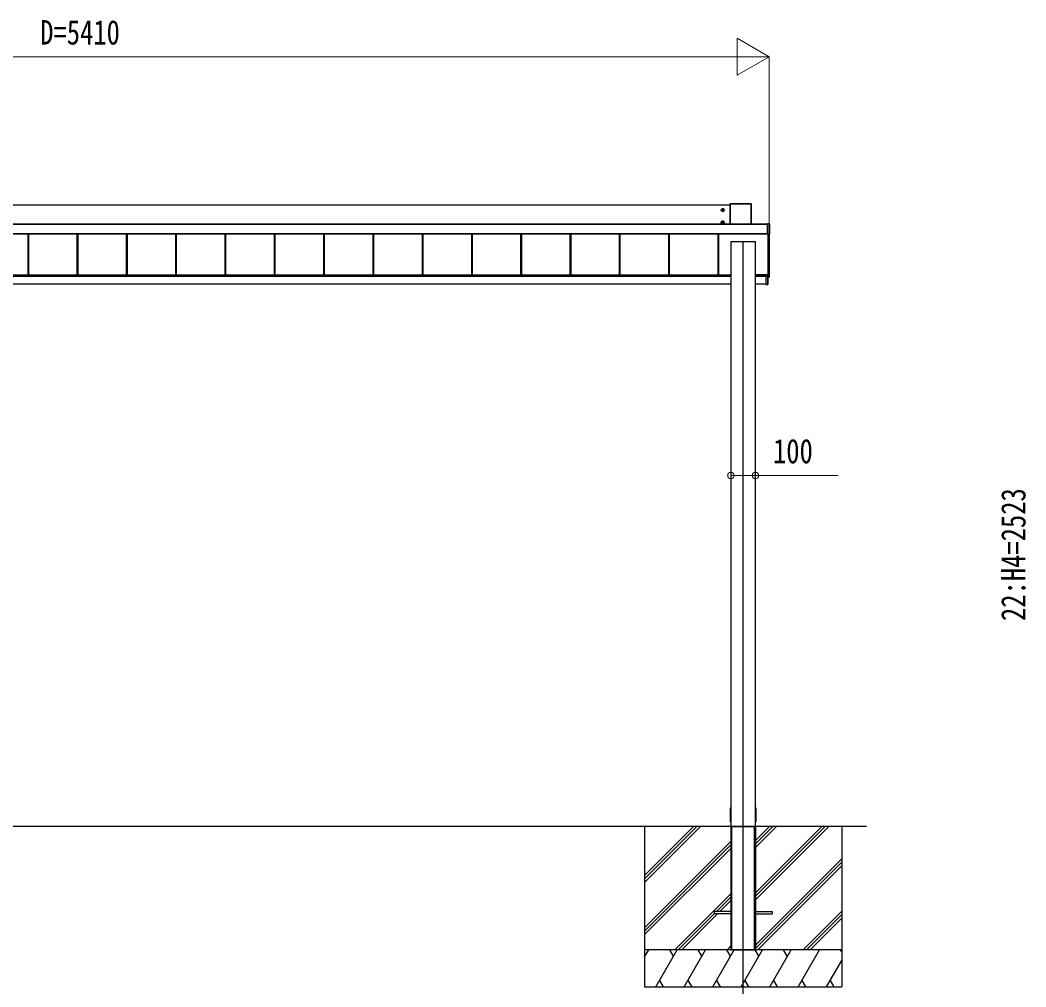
# Model space of a CAD drawing. Units: millimetres, scale not verified. Extents: x -12615 to 12615, y -8910 to 8910.
# Drawn here: x -8049 to -3968, y -5376 to -1455 of the extents above; entities that cross this region are included whole.
import ezdxf
from ezdxf.enums import TextEntityAlignment as Align

# ---------------------------------------------------------------- set-up
doc = ezdxf.new("R2010")
doc.units = ezdxf.units.MM
doc.header["$LTSCALE"] = 30
for name, color, linetype in [('0-3_YKK_11', 7, 'Continuous'), ('0-4_YKK_11E', 7, 'Continuous'), ('0-5_YKK_12', 2, 'Continuous'), ('0-6_YKK_A1', 4, 'Continuous')]:
    doc.layers.add(name, color=color, linetype=linetype)
doc.layers.add('0-7_YKK_D', color=6, linetype='Continuous', lineweight=18)
doc.styles.add('ＭＳ ゴシック', font='')
doc.styles.get('ＭＳ ゴシック').set_extended_font_data('MS Gothic')

msp = doc.modelspace()

# ---------------------------------------------------------------- linework, layer by layer
at = {"layer": '0-3_YKK_11'}
for p, q in [((-5167.94, -2282.31), (-5167.94, -2200.15)), ((-5082.44, -2199.65), (-5167.44, -2199.65)), ((-5081.94, -2200.15), (-5081.94, -2282.31)), ((-10261.94, -2203.87), (-5167.94, -2203.87)), ((-5190.69, -2225.61), (-5205.19, -2225.61)), ((-5197.94, -2219.84), (-5202.94, -2222.72)), ((-5202.94, -2222.72), (-5202.94, -2228.5)), ((-5202.94, -2228.5), (-5197.94, -2231.38)), ((-5200.22, -2224.85), (-5200.94, -2224.85)), ((-5200.94, -2224.85), (-5200.94, -2226.37)), ((-5200.94, -2226.37), (-5200.22, -2226.37)), ((-5198.7, -2222.61), (-5198.7, -2223.33)), ((-5197.18, -2222.61), (-5198.7, -2222.61)), ((-5198.7, -2227.89), (-5198.7, -2228.61)), ((-5198.7, -2228.61), (-5197.18, -2228.61)), ((-5197.94, -2218.36), (-5197.94, -2232.86)), ((-5192.94, -2222.72), (-5197.94, -2219.84)), ((-5197.94, -2231.38), (-5192.94, -2228.5)), ((-5197.18, -2223.33), (-5197.18, -2222.61)), ((-5197.18, -2228.61), (-5197.18, -2227.89)), ((-5194.94, -2224.85), (-5195.66, -2224.85)), ((-5195.66, -2226.37), (-5194.94, -2226.37)), ((-5194.94, -2226.37), (-5194.94, -2224.85)), ((-5192.94, -2228.5), (-5192.94, -2222.72)), ((-5016.44, -2282.31), (-10413.44, -2282.31)), ((-5190.69, -2275.58), (-5205.19, -2275.58)), ((-5197.94, -2269.81), (-5202.94, -2272.69)), ((-5202.94, -2272.69), (-5202.94, -2278.47)), ((-5202.94, -2278.47), (-5197.94, -2281.35)), ((-5200.22, -2274.82), (-5200.94, -2274.82)), ((-5200.94, -2274.82), (-5200.94, -2276.34)), ((-5200.94, -2276.34), (-5200.22, -2276.34)), ((-5198.7, -2272.58), (-5198.7, -2273.3)), ((-5197.18, -2272.58), (-5198.7, -2272.58)), ((-5198.7, -2277.86), (-5198.7, -2278.58)), ((-5198.7, -2278.58), (-5197.18, -2278.58)), ((-5197.94, -2268.33), (-5197.94, -2282.83)), ((-5192.94, -2272.69), (-5197.94, -2269.81)), ((-5197.94, -2281.35), (-5192.94, -2278.47)), ((-5197.18, -2273.3), (-5197.18, -2272.58)), ((-5197.18, -2278.58), (-5197.18, -2277.86)), ((-5194.94, -2274.82), (-5195.66, -2274.82)), ((-5195.66, -2276.34), (-5194.94, -2276.34)), ((-5194.94, -2276.34), (-5194.94, -2274.82)), ((-5192.94, -2278.47), (-5192.94, -2272.69)), ((-5014.64, -2281.03), (-5008.94, -2281.03)), ((-5008.44, -2281.53), (-5008.44, -2323.51)), ((-10413.44, -2322.42), (-5016.44, -2322.42)), ((-8016.44, -2488.65), (-8016.44, -2322.42)), ((-8013.84, -2488.65), (-8013.84, -2322.42)), ((-8013.44, -2488.65), (-8013.44, -2322.42)), ((-7816.44, -2488.65), (-7816.44, -2322.42)), ((-7813.84, -2488.65), (-7813.84, -2322.42)), ((-7813.44, -2488.65), (-7813.44, -2322.42)), ((-7616.44, -2488.65), (-7616.44, -2322.42)), ((-7613.84, -2488.65), (-7613.84, -2322.42)), ((-7613.44, -2488.65), (-7613.44, -2322.42)), ((-7416.44, -2488.65), (-7416.44, -2322.42)), ((-7413.84, -2488.65), (-7413.84, -2322.42)), ((-7413.44, -2488.65), (-7413.44, -2322.42)), ((-7216.44, -2488.65), (-7216.44, -2322.42)), ((-7213.84, -2488.65), (-7213.84, -2322.42)), ((-7213.44, -2488.65), (-7213.44, -2322.42)), ((-7016.44, -2488.65), (-7016.44, -2322.42)), ((-7013.84, -2488.65), (-7013.84, -2322.42)), ((-7013.44, -2488.65), (-7013.44, -2322.42)), ((-6816.44, -2488.65), (-6816.44, -2322.42)), ((-6813.84, -2488.65), (-6813.84, -2322.42)), ((-6813.44, -2488.65), (-6813.44, -2322.42)), ((-6616.44, -2488.65), (-6616.44, -2322.42)), ((-6613.84, -2488.65), (-6613.84, -2322.42)), ((-6613.44, -2488.65), (-6613.44, -2322.42)), ((-6416.44, -2488.65), (-6416.44, -2322.42)), ((-6413.84, -2488.65), (-6413.84, -2322.42)), ((-6413.44, -2488.65), (-6413.44, -2322.42)), ((-6216.44, -2488.65), (-6216.44, -2322.42)), ((-6213.84, -2488.65), (-6213.84, -2322.42)), ((-6213.44, -2488.65), (-6213.44, -2322.42)), ((-6016.44, -2488.65), (-6016.44, -2322.42)), ((-6013.84, -2488.65), (-6013.84, -2322.42)), ((-6013.44, -2488.65), (-6013.44, -2322.42)), ((-5816.44, -2488.65), (-5816.44, -2322.42)), ((-5813.84, -2488.65), (-5813.84, -2322.42)), ((-5813.44, -2488.65), (-5813.44, -2322.42)), ((-5616.44, -2488.65), (-5616.44, -2322.42)), ((-5613.84, -2488.65), (-5613.84, -2322.42)), ((-5613.44, -2488.65), (-5613.44, -2322.42)), ((-5416.44, -2488.65), (-5416.44, -2322.42)), ((-5413.84, -2488.65), (-5413.84, -2322.42)), ((-5413.44, -2488.65), (-5413.44, -2322.42)), ((-5216.44, -2488.65), (-5216.44, -2322.42)), ((-5213.84, -2488.65), (-5213.84, -2322.42)), ((-5213.44, -2488.65), (-5213.44, -2322.42)), ((-5015.24, -2323.83), (-5016.44, -2323.83)), ((-5016.44, -2323.83), (-5016.44, -2323.83)), ((-5015.24, -2323.83), (-5015.24, -2323.83)), ((-5014.64, -2324.01), (-5008.94, -2324.01)), ((-5164.94, -2354.01), (-5164.94, -2354.3)), ((-5162.74, -2354), (-5164.64, -2354)), ((-5162.44, -2354.3), (-5162.44, -2354.01)), ((-5162.44, -2354.21), (-5161.44, -2354.21)), ((-5160.94, -2354.3), (-5160.94, -2354.23)), ((-5068.94, -2354.3), (-5068.94, -2354.23)), ((-5068.44, -2354.21), (-5067.44, -2354.21)), ((-5067.44, -2354.3), (-5067.44, -2354.01)), ((-5067.14, -2354), (-5065.24, -2354)), ((-5064.94, -2354.01), (-5064.94, -2354.3)), ((-10264.94, -2488.65), (-5164.94, -2488.65)), ((-10264.94, -2493.52), (-5164.94, -2493.52)), ((-5064.94, -2493.52), (-5021.94, -2493.52)), ((-5015.94, -2490.71), (-5015.94, -2493.29)), ((-5015.94, -2493.31), (-5015.94, -2493.29)), ((-5015.75, -2493.49), (-5015.76, -2493.49)), ((-5015.74, -2493.49), (-5015.74, -2493.49)), ((-5009.41, -2498.21), (-5015.44, -2498.59)), ((-5009.41, -2497.96), (-5008.94, -2497.47)), ((-5065.24, -4725), (-5164.64, -4725)), ((-5162.44, -5225), (-5162.44, -4725)), ((-5160.94, -5225), (-5160.94, -4725)), ((-5068.94, -5225), (-5068.94, -4725)), ((-5067.44, -5225), (-5067.44, -4725))]:
    msp.add_line(p, q, dxfattribs=at)
for points in [[(-5016.44, -2323.83), (-5016.44, -2323.28), (-5016.44, -2322.77), (-5016.44, -2281.71), (-5016.44, -2281.23), (-5016.44, -2281.08), (-5016.44, -2281.08), (-5015.24, -2281.08)], [(-5009.94, -2324.01), (-5009.94, -2496.43), (-5009.94, -2497), (-5015.44, -2497.33)], [(-5014.94, -2323.84), (-5014.94, -2496.98), (-5010.44, -2496.98), (-5009.94, -2496.48)], [(-5064.94, -5225), (-5064.94, -4721), (-5064.94, -2354.3), (-5065.24, -2354.3), (-5164.64, -2354.3), (-5164.94, -2354.3), (-5164.94, -4721), (-5164.94, -5225)], [(-5017.94, -2488.99), (-5017.94, -2488.94), (-5017.94, -2488.65), (-5064.94, -2488.65)], [(-5016.94, -2488.26), (-5016.94, -2489), (-5021.94, -2488.99), (-5021.94, -2493.28), (-5021.94, -2493.48), (-5015.75, -2493.49), (-5015.75, -2493.79)], [(-5014.94, -2487.96), (-5015.24, -2488.26), (-5018.44, -2488.26), (-5018.44, -2488.65)], [(-5015.44, -2488.26), (-5015.44, -2490.21), (-5015.44, -2493.79), (-5015.44, -2526.88)], [(-5009.41, -2498.21), (-5008.94, -2497.71), (-5008.94, -2497.47), (-5008.94, -2455.94), (-5009.94, -2455.88)], [(-10264.94, -2525), (-10264.57, -2525), (-10264.09, -2525), (-5165.79, -2525), (-5165.31, -2525), (-5164.94, -2525)], [(-5165.81, -2525), (-5165.96, -2527.5), (-5165.44, -2527.5), (-5164.94, -2527.5)], [(-5064.94, -2525), (-5064.57, -2525), (-5064.09, -2525), (-5021.94, -2525)], [(-5064.94, -2527.5), (-5064.44, -2527.5), (-5063.92, -2527.5), (-5064.07, -2525)], [(-5021.94, -2527.26), (-5021.94, -2493.78), (-5021.94, -2493.48)], [(-5021.94, -2527.26), (-5021.94, -2527.56), (-5015.72, -2527.18), (-5015.44, -2526.88)], [(-5015.44, -2498.01), (-5015.12, -2498.31), (-5009.41, -2497.96)], [(-5164.94, -4650.5), (-5166.67, -4650.5), (-5167.17, -4650.5), (-5167.44, -4681.7), (-5167.24, -4705), (-5166.74, -4705), (-5164.94, -4705)], [(-5064.94, -4705), (-5063.14, -4705), (-5062.64, -4705), (-5062.44, -4681.7), (-5062.71, -4650.5), (-5063.21, -4650.5), (-5064.94, -4650.5)]]:
    msp.add_lwpolyline(points, dxfattribs=at)
for centre, radius in [((-5197.94, -2225.61), 6.25), ((-5197.94, -2225.61), 5), ((-5197.94, -2275.58), 6.25), ((-5197.94, -2275.58), 5)]:
    msp.add_circle(centre, radius, dxfattribs=at)
for centre, radius, start, end in [((-5197.94, -2225.61), 5.58, 153.74848, 206.25152), ((-5197.94, -2225.61), 5.58, 93.74848, 146.25152), ((-5197.94, -2225.61), 5.58, 213.74848, 266.25152), ((-5200.22, -2223.33), 1.52, 270, 0), ((-5200.22, -2227.89), 1.52, 0, 90), ((-5197.94, -2225.61), 5.58, 33.74848, 86.25152), ((-5197.94, -2225.61), 5.58, 273.74848, 326.25152), ((-5195.66, -2223.33), 1.52, 180, 270), ((-5195.66, -2227.89), 1.52, 90, 180), ((-5197.94, -2225.61), 5.58, 333.74848, 26.25152), ((-5197.94, -2275.58), 5.58, 153.74848, 206.25152), ((-5197.94, -2275.58), 5.58, 93.74848, 146.25152), ((-5197.94, -2275.58), 5.58, 213.74848, 266.25152), ((-5200.22, -2273.3), 1.52, 270, 0), ((-5200.22, -2277.86), 1.52, 0, 90), ((-5197.94, -2275.58), 5.58, 33.74848, 86.25152), ((-5197.94, -2275.58), 5.58, 273.74848, 326.25152), ((-5195.66, -2273.3), 1.52, 180, 270), ((-5195.66, -2277.86), 1.52, 90, 180), ((-5197.94, -2275.58), 5.58, 333.74848, 26.25152), ((-5014.8, -2279.67), 1.41, 271.33232, 274.49739), ((-5015.15, -2326.45), 2.62, 81.42612, 92.09097)]:
    msp.add_arc(centre, radius, start, end, dxfattribs=at)
for centre, major_axis, ratio, start_param, end_param in [((-5167.44, -2200.15), (0.382, -0.325), 0.996231, 2.2770247, 3.8440941), ((-5082.44, -2200.15), (0.382, 0.325), 0.996231, 5.5806839, 7.1477533), ((-5015.24, -2281.07), (0.6, 0), 0.026226, 4.712389, 5.6461648), ((-5014.64, -2281.33), (0, 0.3), 0.998743, 6.2831853, 6.8214342), ((-5008.94, -2281.53), (0.382, 0.325), 0.996231, 5.5806839, 7.1477533), ((-5014.64, -2323.71), (0, 0.3), 0.998743, 2.0534275, 3.1415927), ((-5008.94, -2323.51), (0.382, -0.325), 0.996231, 5.4186173, 6.9856867), ((-5164.64, -2354.01), (0.3, 0), 0.034921, 1.5707963, 3.1415927), ((-5162.74, -2354.01), (0.3, 0), 0.034921, 6.2831853, 7.8539816), ((-5161.44, -2354.23), (0.5, 0), 0.034921, 6.2831853, 7.8539816), ((-5068.44, -2354.23), (0.5, 0), 0.034921, 1.5707963, 3.1415927), ((-5067.14, -2354.01), (0.3, 0), 0.034921, 1.5707963, 3.1415927), ((-5065.24, -2354.01), (0.3, 0), 0.034921, 6.2831853, 7.8539816), ((-5015.74, -2490.71), (-0.108, 0.169), 0.994155, 5.7105836, 7.28138), ((-5015.74, -2493.29), (0.145, 0.15), 0.921201, 2.3804184, 3.9145081)]:
    msp.add_ellipse(centre, major_axis=major_axis, ratio=ratio, start_param=start_param, end_param=end_param, dxfattribs=at)
at = {"layer": '0-4_YKK_11E'}
for p, q in [((-5167.1, -2200.28), (-5167.1, -2282.31)), ((-10413.44, -2282.79), (-5016.44, -2282.79)), ((-5015.24, -2281.08), (-5016.44, -2281.08)), ((-5009.4, -2281.71), (-5016.44, -2281.71)), ((-5015.24, -2281.08), (-5015.24, -2281.08)), ((-5014.69, -2281.07), (-5014.64, -2281.07)), ((-5014.64, -2281.07), (-5014.64, -2281.03)), ((-10413.44, -2321.76), (-5016.44, -2321.76)), ((-10413.44, -2322.28), (-5016.44, -2322.28)), ((-5016.44, -2322.42), (-10413.44, -2322.42)), ((-5016.44, -2323.83), (-5015.24, -2323.83)), ((-5164.64, -2354), (-5164.64, -2354.3)), ((-5162.74, -2354.3), (-5162.74, -2354)), ((-5161.44, -2354.21), (-5161.44, -2354.3)), ((-5068.44, -2354.3), (-5068.44, -2354.21)), ((-5067.14, -2354.3), (-5067.14, -2354)), ((-5065.24, -2354), (-5065.24, -2354.3)), ((-10264.94, -2490.65), (-5164.94, -2490.65)), ((-5164.94, -2527.18), (-5165.44, -2527.18)), ((-5064.94, -2490.65), (-5021.94, -2490.65)), ((-5064.44, -2527.18), (-5064.57, -2525)), ((-5021.94, -2493.28), (-5016.22, -2493.29)), ((-5015.74, -2493.79), (-5021.94, -2493.78)), ((-5015.44, -2498.59), (-5009.41, -2498.21)), ((-5009.41, -2497.96), (-5009.41, -2498.21))]:
    msp.add_line(p, q, dxfattribs=at)
for points in [[(-5167.94, -2200.15), (-5167.6, -2200.29), (-5167.6, -2282.31)], [(-5082.78, -2282.31), (-5082.78, -2200.28), (-5167.1, -2200.28), (-5167.1, -2199.79), (-5167.6, -2200.29)], [(-5167.44, -2199.65), (-5167.1, -2199.79), (-5082.78, -2199.79), (-5082.44, -2199.65)], [(-5082.78, -2200.28), (-5082.78, -2199.79), (-5082.28, -2200.29)], [(-5082.28, -2282.31), (-5082.28, -2200.29), (-5081.94, -2200.15)], [(-5008.94, -2281.03), (-5009.4, -2281.23), (-5009.4, -2281.71), (-5009.4, -2322.77), (-5016.44, -2322.77)], [(-5016.44, -2281.23), (-5009.4, -2281.23), (-5008.9, -2281.73)], [(-5008.44, -2323.51), (-5008.9, -2322.79), (-5008.9, -2281.73), (-5008.44, -2281.53)], [(-5008.94, -2324.01), (-5009.4, -2323.28), (-5016.44, -2323.28)], [(-5014.78, -2323.86), (-5014.64, -2323.89), (-5014.64, -2324.01)], [(-5009.4, -2322.77), (-5009.4, -2323.28), (-5008.9, -2322.79)], [(-5015.74, -2493.49), (-5015.74, -2490.21), (-5015.72, -2490.21), (-5015.72, -2488.26)], [(-5165.44, -2527.5), (-5165.44, -2527.18), (-5165.31, -2525)], [(-5064.94, -2527.18), (-5064.44, -2527.18), (-5064.44, -2527.5)], [(-5015.44, -2526.88), (-5015.72, -2526.88), (-5021.94, -2527.26)], [(-5015.94, -2493.29), (-5016.22, -2493.29), (-5016.22, -2490.71), (-5015.94, -2490.71)], [(-5015.75, -2493.79), (-5015.72, -2493.79), (-5015.72, -2526.88)], [(-5015.44, -2498.06), (-5015.12, -2498.36), (-5015.12, -2498.31)], [(-5009.41, -2498.21), (-5009.41, -2498.21), (-5008.94, -2497.71)]]:
    msp.add_lwpolyline(points, dxfattribs=at)
for centre, radius, start, end in [((-5167.22, -2204.39), 4.12, 88.40447, 95.35624), ((-5082.66, -2204.39), 4.12, 84.64376, 91.59553), ((-5009.29, -2285.83), 4.12, 84.64376, 91.59553), ((-5009.29, -2326.89), 4.12, 84.64376, 91.59553), ((-5016.15, -2495.28), 1.98, 83.79926, 91.95127), ((-5016.99, -2493.72), 1.25, 356.45735, 10.27369), ((-5016.95, -2493.67), 1.21, 354.17006, 8.37745), ((-5017.07, -2490.28), 1.35, 350.09675, 2.91202), ((-5016.94, -2493.72), 1.22, 356.27163, 10.47203), ((-5016.95, -2527.03), 1.24, 353.06854, 6.93146)]:
    msp.add_arc(centre, radius, start, end, dxfattribs=at)
for centre, major_axis, ratio, start_param, end_param in [((-5015.24, -2281.07), (0.6, 0), 0.026226, 5.6461648, 6.2831853), ((-5015.24, -2323.89), (0.6, 0), 0.096025, 6.2831853, 7.8539816), ((-5165.44, -2527.2), (0.5, -0.018), 0.036539, 1.5736281, 3.1406975), ((-5064.44, -2527.2), (0.5, 0.018), 0.036539, 0.0008951, 1.5679645), ((-5015.72, -2490.71), (-0.301, 0.4), 0.997782, 5.6362522, 7.2070486), ((-5016.24, -2493.29), (-0.001, 0.2), 0.09157, 4.6769241, 4.7117655), ((-5015.74, -2493.29), (0.482, 0.007), 0.414889, 3.1353871, 4.6694768), ((-5015.72, -2493.29), (-0.301, 0.4), 0.997782, 2.4579529, 2.4946596), ((-5015.72, -2498.39), (0.6, 0.037), 0.034769, 5.198958, 6.2810574)]:
    msp.add_ellipse(centre, major_axis=major_axis, ratio=ratio, start_param=start_param, end_param=end_param, dxfattribs=at)
at = {"layer": '0-5_YKK_12'}
msp.add_line((-5114.94, -5475), (-5114.94, -2351.8), dxfattribs=at)
at = {"layer": '0-6_YKK_A1'}
for p, q in [((-4614.94, -4725), (-10264.94, -4725)), ((-5514.94, -4725), (-5514.94, -5375)), ((-5514.94, -4951.63), (-5288.31, -4725)), ((-5514.94, -4923.35), (-5316.59, -4725)), ((-5514.94, -4937.49), (-5302.51, -4725.06)), ((-5164.94, -4725), (-5164.94, -5225)), ((-5164.64, -4725), (-5065.24, -4725)), ((-5064.94, -4725), (-5064.94, -5225)), ((-5064.94, -4810), (-4979.94, -4725)), ((-5064.94, -4795.86), (-4994.08, -4725)), ((-5064.94, -4781.71), (-5008.23, -4725)), ((-5064.94, -5022.13), (-4767.85, -4725.04)), ((-5064.94, -5007.99), (-4781.99, -4725.04)), ((-5064.94, -4993.85), (-4796.13, -4725.04)), ((-4714.94, -4725), (-4714.94, -5375)), ((-5514.94, -5135.48), (-5164.94, -4785.48)), ((-5514.94, -5149.62), (-5164.94, -4799.62)), ((-5514.94, -5163.76), (-5164.94, -4813.76)), ((-5064.94, -5205.98), (-4714.94, -4855.98)), ((-5064.94, -5220.12), (-4714.94, -4870.12)), ((-5055.68, -5225), (-4714.94, -4884.26)), ((-5392.33, -5225), (-5164.94, -4997.61)), ((-5223.69, -5070.5), (-5164.94, -5011.75)), ((-5209.55, -5070.5), (-5164.94, -5025.9)), ((-5378.19, -5225), (-5232.44, -5079.25)), ((-5364.05, -5225), (-5218.55, -5079.5)), ((-5232.44, -5070.5), (-5232.44, -5079.5)), ((-5164.94, -5070.5), (-5232.44, -5070.5)), ((-5164.94, -5079.5), (-5232.44, -5079.5)), ((-5064.94, -5070.5), (-4997.44, -5070.5)), ((-5064.94, -5079.5), (-4997.44, -5079.5)), ((-4997.44, -5070.5), (-4997.44, -5079.5)), ((-4871.83, -5225), (-4714.94, -5068.11)), ((-4857.69, -5225), (-4714.94, -5082.25)), ((-4843.55, -5225), (-4714.94, -5096.39)), ((-5180.2, -5225), (-5164.94, -5209.74)), ((-4714.94, -5225), (-5514.94, -5225)), ((-5514.94, -5253.94), (-5498.23, -5225)), ((-5513.23, -5250.98), (-5514.94, -5248.02)), ((-5469.36, -5375), (-5382.76, -5225)), ((-5397.76, -5250.98), (-5412.76, -5225)), ((-5353.89, -5375), (-5267.29, -5225)), ((-5282.29, -5250.98), (-5297.29, -5225)), ((-5238.42, -5375), (-5151.82, -5225)), ((-5166.82, -5250.98), (-5181.82, -5225)), ((-5164.94, -5225), (-5064.94, -5225)), ((-5122.95, -5375), (-5036.35, -5225)), ((-5051.35, -5250.98), (-5066.35, -5225)), ((-5007.48, -5375), (-4920.88, -5225)), ((-4935.88, -5250.98), (-4950.88, -5225)), ((-4892.01, -5375), (-4805.41, -5225)), ((-4714.94, -5233.66), (-4719.94, -5225)), ((-4776.54, -5375), (-4714.94, -5268.3)), ((-5514.94, -5375), (-4714.94, -5375)), ((-5454.37, -5349.02), (-5439.37, -5375)), ((-5338.9, -5349.02), (-5323.9, -5375)), ((-5223.43, -5349.02), (-5208.43, -5375)), ((-5107.95, -5349.02), (-5092.95, -5375)), ((-4992.49, -5349.02), (-4977.49, -5375)), ((-4877.01, -5349.02), (-4862.02, -5375)), ((-4761.54, -5349.02), (-4746.55, -5375))]:
    msp.add_line(p, q, dxfattribs=at)
at = {"layer": '0-7_YKK_D'}
for p, q in [((-5009.94, -1603.87), (-5139.84, -1528.87)), ((-5139.84, -1528.87), (-5139.84, -1678.87)), ((-10269.94, -1603.87), (-5159.94, -1603.87)), ((-5009.94, -1603.87), (-5269.75, -1603.87)), ((-5009.94, -1603.87), (-5139.84, -1678.87)), ((-5009.94, -2323.01), (-5009.94, -1602.87)), ((-5164.94, -3299.47), (-5164.94, -3302.99))]:
    msp.add_line(p, q, dxfattribs=at)
msp.add_lwpolyline([(-5164.94, -3301.99), (-5064.94, -3301.99), (-4729.14, -3301.99)], dxfattribs=at)
for centre in [(-5164.94, -3301.99), (-5064.94, -3301.99)]:
    msp.add_circle(centre, 12.75, dxfattribs=at)

# ---------------------------------------------------------------- texts
at = {"layer": '0-7_YKK_D', "style": 'ＭＳ ゴシック', "width": 0.8}
for s, p in [('D=5410', (-7966.94, -1583.87)), ('100', (-4993.94, -3281.99))]:
    msp.add_text(s, height=98.97, dxfattribs=at).set_placement(p, align=Align.BOTTOM_LEFT)
msp.add_text('22:H4=2523', height=98.97, rotation=90, dxfattribs=at).set_placement((-3939.9, -3892.02), align=Align.BOTTOM_LEFT)

doc.saveas('drawing.dxf')
